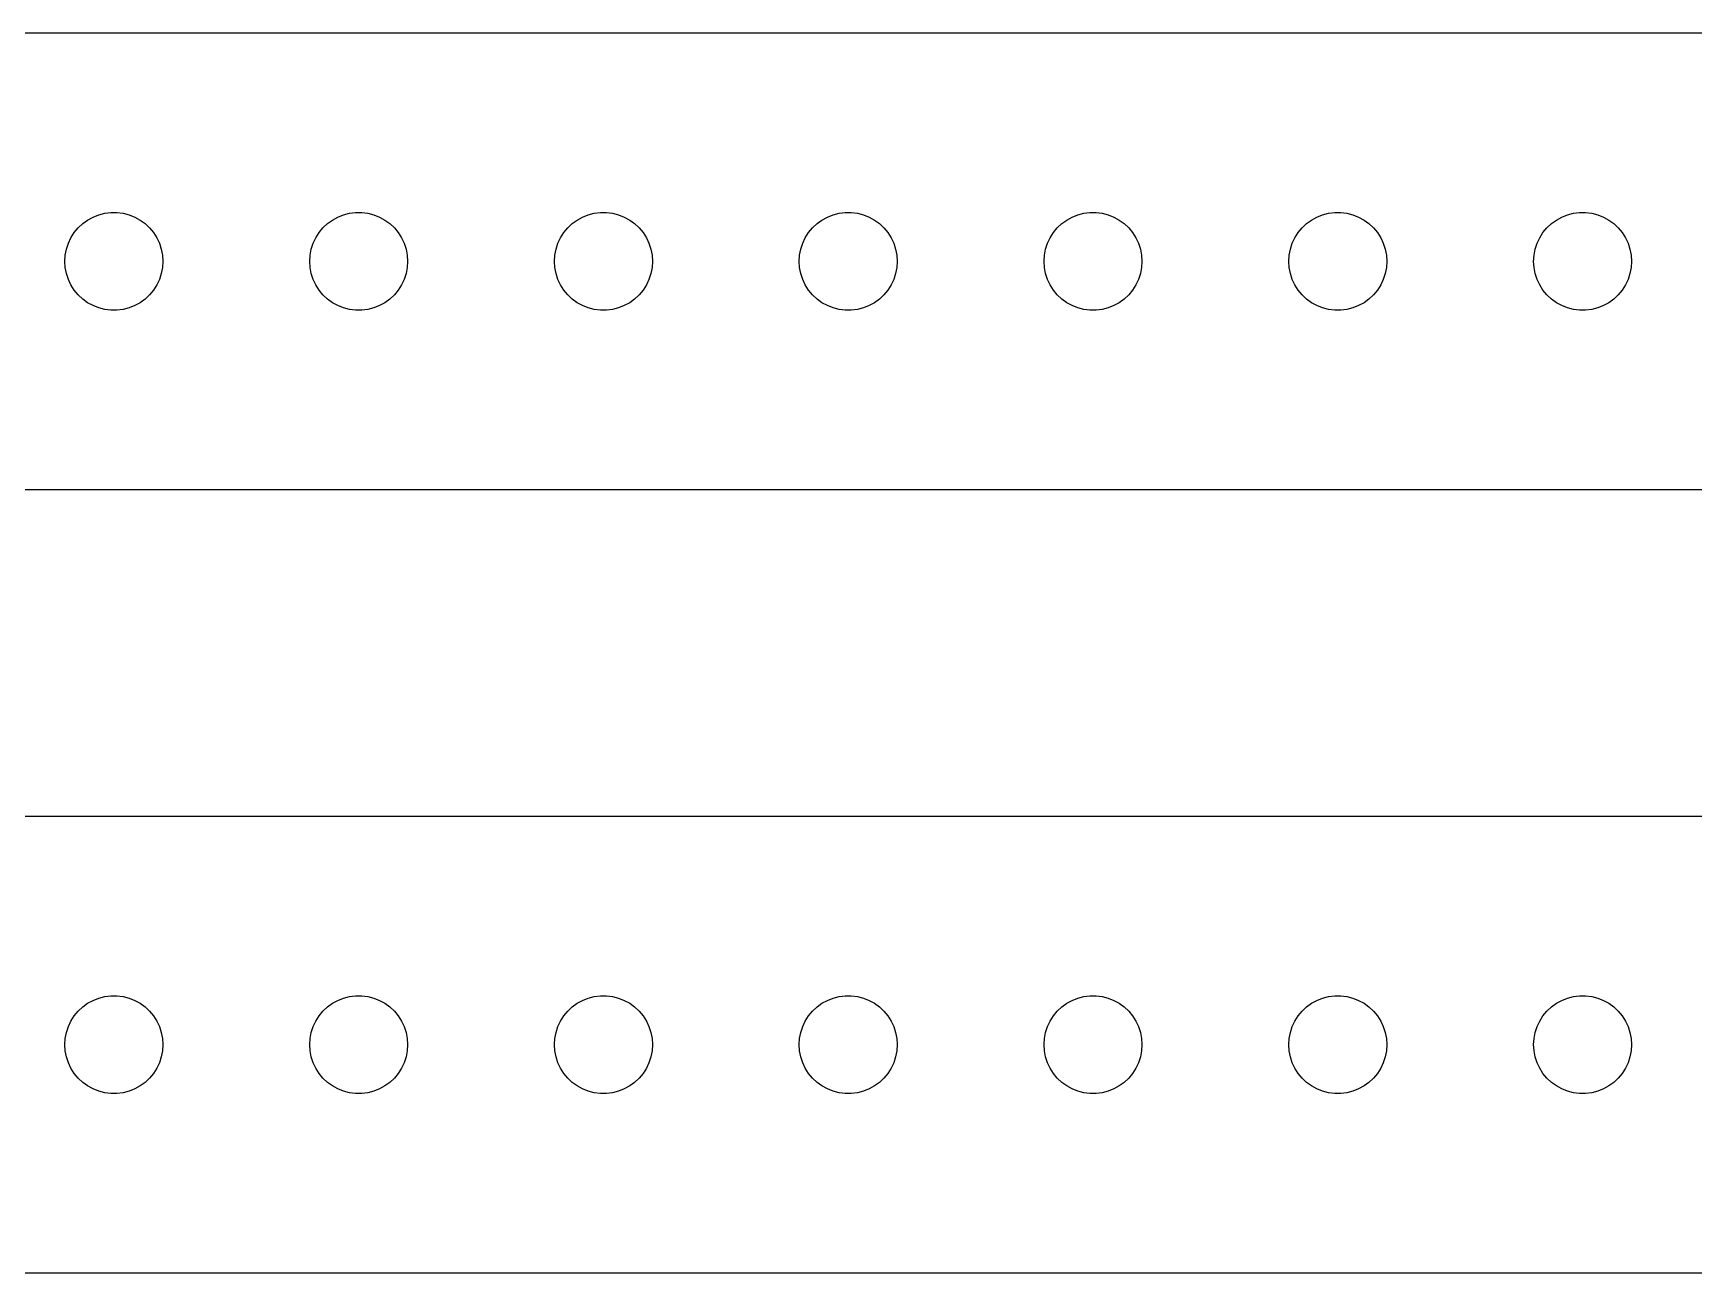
# Model space of a CAD drawing. Header units: metres. Extents: x -187 to 187, y 41 to 79.
# Drawn here: x 42.5 to 93.4, y 41 to 79 of the extents above; entities that cross this region are included whole.
import ezdxf

# ---------------------------------------------------------------- set-up
doc = ezdxf.new("R2010")
doc.units = ezdxf.units.M

msp = doc.modelspace()

# ---------------------------------------------------------------- linework, layer by layer
for p, q in [((182.314, 78.9901), (-182.314, 78.9901)), ((44.0439, 73.1558), (44.1963, 73.2665)), ((44.1963, 73.2665), (44.3613, 73.3572)), ((44.3613, 73.3572), (44.5365, 73.4266)), ((44.5365, 73.4266), (44.7189, 73.4734)), ((44.7189, 73.4734), (44.9058, 73.497)), ((44.9058, 73.497), (45.0942, 73.497)), ((45.0942, 73.497), (45.2811, 73.4734)), ((45.2811, 73.4734), (45.4635, 73.4266)), ((45.4635, 73.4266), (45.6387, 73.3572)), ((45.6387, 73.3572), (45.8037, 73.2665)), ((45.8037, 73.2665), (45.9561, 73.1558)), ((51.5439, 73.1558), (51.6963, 73.2665)), ((51.6963, 73.2665), (51.8613, 73.3572)), ((51.8613, 73.3572), (52.0365, 73.4266)), ((52.0365, 73.4266), (52.2189, 73.4734)), ((52.2189, 73.4734), (52.4058, 73.497)), ((52.4058, 73.497), (52.5942, 73.497)), ((52.5942, 73.497), (52.7811, 73.4734)), ((52.7811, 73.4734), (52.9635, 73.4266)), ((52.9635, 73.4266), (53.1387, 73.3572)), ((53.1387, 73.3572), (53.3037, 73.2665)), ((53.3037, 73.2665), (53.4561, 73.1558)), ((59.0439, 73.1558), (59.1963, 73.2665)), ((59.1963, 73.2665), (59.3613, 73.3572)), ((59.3613, 73.3572), (59.5365, 73.4266)), ((59.5365, 73.4266), (59.7189, 73.4734)), ((59.7189, 73.4734), (59.9058, 73.497)), ((59.9058, 73.497), (60.0942, 73.497)), ((60.0942, 73.497), (60.2811, 73.4734)), ((60.2811, 73.4734), (60.4635, 73.4266)), ((60.4635, 73.4266), (60.6387, 73.3572)), ((60.6387, 73.3572), (60.8037, 73.2665)), ((60.8037, 73.2665), (60.9561, 73.1558)), ((66.5439, 73.1558), (66.6963, 73.2665)), ((66.6963, 73.2665), (66.8613, 73.3572)), ((66.8613, 73.3572), (67.0365, 73.4266)), ((67.0365, 73.4266), (67.2189, 73.4734)), ((67.2189, 73.4734), (67.4058, 73.497)), ((67.4058, 73.497), (67.5942, 73.497)), ((67.5942, 73.497), (67.7811, 73.4734)), ((67.7811, 73.4734), (67.9635, 73.4266)), ((67.9635, 73.4266), (68.1387, 73.3572)), ((68.1387, 73.3572), (68.3037, 73.2665)), ((68.3037, 73.2665), (68.4561, 73.1558)), ((74.0439, 73.1558), (74.1963, 73.2665)), ((74.1963, 73.2665), (74.3613, 73.3572)), ((74.3613, 73.3572), (74.5365, 73.4266)), ((74.5365, 73.4266), (74.7189, 73.4734)), ((74.7189, 73.4734), (74.9058, 73.497)), ((74.9058, 73.497), (75.0942, 73.497)), ((75.0942, 73.497), (75.2811, 73.4734)), ((75.2811, 73.4734), (75.4635, 73.4266)), ((75.4635, 73.4266), (75.6387, 73.3572)), ((75.6387, 73.3572), (75.8037, 73.2665)), ((75.8037, 73.2665), (75.9561, 73.1558)), ((81.5439, 73.1558), (81.6963, 73.2665)), ((81.6963, 73.2665), (81.8613, 73.3572)), ((81.8613, 73.3572), (82.0365, 73.4266)), ((82.0365, 73.4266), (82.2189, 73.4734)), ((82.2189, 73.4734), (82.4058, 73.497)), ((82.4058, 73.497), (82.5942, 73.497)), ((82.5942, 73.497), (82.7811, 73.4734)), ((82.7811, 73.4734), (82.9635, 73.4266)), ((82.9635, 73.4266), (83.1387, 73.3572)), ((83.1387, 73.3572), (83.3037, 73.2665)), ((83.3037, 73.2665), (83.4561, 73.1558)), ((89.0439, 73.1558), (89.1963, 73.2665)), ((89.1963, 73.2665), (89.3613, 73.3572)), ((89.3613, 73.3572), (89.5365, 73.4266)), ((89.5365, 73.4266), (89.7189, 73.4734)), ((89.7189, 73.4734), (89.9058, 73.497)), ((89.9058, 73.497), (90.0942, 73.497)), ((90.0942, 73.497), (90.2811, 73.4734)), ((90.2811, 73.4734), (90.4635, 73.4266)), ((90.4635, 73.4266), (90.6387, 73.3572)), ((90.6387, 73.3572), (90.8037, 73.2665)), ((90.8037, 73.2665), (90.9561, 73.1558)), ((43.6855, 72.7226), (43.7865, 72.8817)), ((43.7865, 72.8817), (43.9065, 73.0268)), ((43.9065, 73.0268), (44.0439, 73.1558)), ((45.9561, 73.1558), (46.0934, 73.0268)), ((46.0934, 73.0268), (46.2135, 72.8817)), ((46.2135, 72.8817), (46.3145, 72.7226)), ((51.1855, 72.7226), (51.2865, 72.8817)), ((51.2865, 72.8817), (51.4065, 73.0268)), ((51.4065, 73.0268), (51.5439, 73.1558)), ((53.4561, 73.1558), (53.5934, 73.0268)), ((53.5934, 73.0268), (53.7135, 72.8817)), ((53.7135, 72.8817), (53.8145, 72.7226)), ((58.6855, 72.7226), (58.7865, 72.8817)), ((58.7865, 72.8817), (58.9065, 73.0268)), ((58.9065, 73.0268), (59.0439, 73.1558)), ((60.9561, 73.1558), (61.0934, 73.0268)), ((61.0934, 73.0268), (61.2135, 72.8817)), ((61.2135, 72.8817), (61.3145, 72.7226)), ((66.1855, 72.7226), (66.2865, 72.8817)), ((66.2865, 72.8817), (66.4065, 73.0268)), ((66.4065, 73.0268), (66.5439, 73.1558)), ((68.4561, 73.1558), (68.5934, 73.0268)), ((68.5934, 73.0268), (68.7135, 72.8817)), ((68.7135, 72.8817), (68.8145, 72.7226)), ((73.6855, 72.7226), (73.7865, 72.8817)), ((73.7865, 72.8817), (73.9065, 73.0268)), ((73.9065, 73.0268), (74.0439, 73.1558)), ((75.9561, 73.1558), (76.0934, 73.0268)), ((76.0934, 73.0268), (76.2135, 72.8817)), ((76.2135, 72.8817), (76.3145, 72.7226)), ((81.1855, 72.7226), (81.2865, 72.8817)), ((81.2865, 72.8817), (81.4065, 73.0268)), ((81.4065, 73.0268), (81.5439, 73.1558)), ((83.4561, 73.1558), (83.5934, 73.0268)), ((83.5934, 73.0268), (83.7135, 72.8817)), ((83.7135, 72.8817), (83.8145, 72.7226)), ((88.6855, 72.7226), (88.7865, 72.8817)), ((88.7865, 72.8817), (88.9065, 73.0268)), ((88.9065, 73.0268), (89.0439, 73.1558)), ((90.9561, 73.1558), (91.0934, 73.0268)), ((91.0934, 73.0268), (91.2135, 72.8817)), ((91.2135, 72.8817), (91.3145, 72.7226)), ((43.5118, 72.188), (43.5471, 72.373)), ((43.5471, 72.373), (43.6053, 72.5522)), ((43.6053, 72.5522), (43.6855, 72.7226)), ((46.3145, 72.7226), (46.3947, 72.5522)), ((46.3947, 72.5522), (46.4529, 72.373)), ((46.4529, 72.373), (46.4882, 72.188)), ((51.0118, 72.188), (51.0471, 72.373)), ((51.0471, 72.373), (51.1053, 72.5522)), ((51.1053, 72.5522), (51.1855, 72.7226)), ((53.8145, 72.7226), (53.8947, 72.5522)), ((53.8947, 72.5522), (53.9529, 72.373)), ((53.9529, 72.373), (53.9882, 72.188)), ((58.5118, 72.188), (58.5471, 72.373)), ((58.5471, 72.373), (58.6053, 72.5522)), ((58.6053, 72.5522), (58.6855, 72.7226)), ((61.3145, 72.7226), (61.3947, 72.5522)), ((61.3947, 72.5522), (61.4529, 72.373)), ((61.4529, 72.373), (61.4882, 72.188)), ((66.0118, 72.188), (66.0471, 72.373)), ((66.0471, 72.373), (66.1053, 72.5522)), ((66.1053, 72.5522), (66.1855, 72.7226)), ((68.8145, 72.7226), (68.8947, 72.5522)), ((68.8947, 72.5522), (68.9529, 72.373)), ((68.9529, 72.373), (68.9882, 72.188)), ((73.5118, 72.188), (73.5471, 72.373)), ((73.5471, 72.373), (73.6053, 72.5522)), ((73.6053, 72.5522), (73.6855, 72.7226)), ((76.3145, 72.7226), (76.3947, 72.5522)), ((76.3947, 72.5522), (76.4529, 72.373)), ((76.4529, 72.373), (76.4882, 72.188)), ((81.0118, 72.188), (81.0471, 72.373)), ((81.0471, 72.373), (81.1053, 72.5522)), ((81.1053, 72.5522), (81.1855, 72.7226)), ((83.8145, 72.7226), (83.8947, 72.5522)), ((83.8947, 72.5522), (83.9529, 72.373)), ((83.9529, 72.373), (83.9882, 72.188)), ((88.5118, 72.188), (88.5471, 72.373)), ((88.5471, 72.373), (88.6053, 72.5522)), ((88.6053, 72.5522), (88.6855, 72.7226)), ((91.3145, 72.7226), (91.3947, 72.5522)), ((91.3947, 72.5522), (91.4529, 72.373)), ((91.4529, 72.373), (91.4882, 72.188)), ((43.5, 72), (43.5118, 72.188)), ((43.5118, 71.812), (43.5, 72)), ((43.5471, 71.627), (43.5118, 71.812)), ((46.4882, 71.812), (46.4529, 71.627)), ((46.4882, 72.188), (46.5, 72)), ((46.5, 72), (46.4882, 71.812)), ((51, 72), (51.0118, 72.188)), ((51.0118, 71.812), (51, 72)), ((51.0471, 71.627), (51.0118, 71.812)), ((53.9882, 71.812), (53.9529, 71.627)), ((53.9882, 72.188), (54, 72)), ((54, 72), (53.9882, 71.812)), ((58.5, 72), (58.5118, 72.188)), ((58.5118, 71.812), (58.5, 72)), ((58.5471, 71.627), (58.5118, 71.812)), ((61.4882, 71.812), (61.4529, 71.627)), ((61.4882, 72.188), (61.5, 72)), ((61.5, 72), (61.4882, 71.812)), ((66, 72), (66.0118, 72.188)), ((66.0118, 71.812), (66, 72)), ((66.0471, 71.627), (66.0118, 71.812)), ((68.9882, 71.812), (68.9529, 71.627)), ((68.9882, 72.188), (69, 72)), ((69, 72), (68.9882, 71.812)), ((73.5, 72), (73.5118, 72.188)), ((73.5118, 71.812), (73.5, 72)), ((73.5471, 71.627), (73.5118, 71.812)), ((76.4882, 71.812), (76.4529, 71.627)), ((76.4882, 72.188), (76.5, 72)), ((76.5, 72), (76.4882, 71.812)), ((81, 72), (81.0118, 72.188)), ((81.0118, 71.812), (81, 72)), ((81.0471, 71.627), (81.0118, 71.812)), ((83.9882, 71.812), (83.9529, 71.627)), ((83.9882, 72.188), (84, 72)), ((84, 72), (83.9882, 71.812)), ((88.5, 72), (88.5118, 72.188)), ((88.5118, 71.812), (88.5, 72)), ((88.5471, 71.627), (88.5118, 71.812)), ((91.4882, 71.812), (91.4529, 71.627)), ((91.4882, 72.188), (91.5, 72)), ((91.5, 72), (91.4882, 71.812)), ((43.6053, 71.4478), (43.5471, 71.627)), ((43.6855, 71.2774), (43.6053, 71.4478)), ((43.7865, 71.1183), (43.6855, 71.2774)), ((46.3145, 71.2774), (46.2135, 71.1183)), ((46.3947, 71.4478), (46.3145, 71.2774)), ((46.4529, 71.627), (46.3947, 71.4478)), ((51.1053, 71.4478), (51.0471, 71.627)), ((51.1855, 71.2774), (51.1053, 71.4478)), ((51.2865, 71.1183), (51.1855, 71.2774)), ((53.8145, 71.2774), (53.7135, 71.1183)), ((53.8947, 71.4478), (53.8145, 71.2774)), ((53.9529, 71.627), (53.8947, 71.4478)), ((58.6053, 71.4478), (58.5471, 71.627)), ((58.6855, 71.2774), (58.6053, 71.4478)), ((58.7865, 71.1183), (58.6855, 71.2774)), ((61.3145, 71.2774), (61.2135, 71.1183)), ((61.3947, 71.4478), (61.3145, 71.2774)), ((61.4529, 71.627), (61.3947, 71.4478)), ((66.1053, 71.4478), (66.0471, 71.627)), ((66.1855, 71.2774), (66.1053, 71.4478)), ((66.2865, 71.1183), (66.1855, 71.2774)), ((68.8145, 71.2774), (68.7135, 71.1183)), ((68.8947, 71.4478), (68.8145, 71.2774)), ((68.9529, 71.627), (68.8947, 71.4478)), ((73.6053, 71.4478), (73.5471, 71.627)), ((73.6855, 71.2774), (73.6053, 71.4478)), ((73.7865, 71.1183), (73.6855, 71.2774)), ((76.3145, 71.2774), (76.2135, 71.1183)), ((76.3947, 71.4478), (76.3145, 71.2774)), ((76.4529, 71.627), (76.3947, 71.4478)), ((81.1053, 71.4478), (81.0471, 71.627)), ((81.1855, 71.2774), (81.1053, 71.4478)), ((81.2865, 71.1183), (81.1855, 71.2774)), ((83.8145, 71.2774), (83.7135, 71.1183)), ((83.8947, 71.4478), (83.8145, 71.2774)), ((83.9529, 71.627), (83.8947, 71.4478)), ((88.6053, 71.4478), (88.5471, 71.627)), ((88.6855, 71.2774), (88.6053, 71.4478)), ((88.7865, 71.1183), (88.6855, 71.2774)), ((91.3145, 71.2774), (91.2135, 71.1183)), ((91.3947, 71.4478), (91.3145, 71.2774)), ((91.4529, 71.627), (91.3947, 71.4478)), ((43.9065, 70.9732), (43.7865, 71.1183)), ((44.0439, 70.8442), (43.9065, 70.9732)), ((44.1963, 70.7335), (44.0439, 70.8442)), ((44.3613, 70.6428), (44.1963, 70.7335)), ((45.8037, 70.7335), (45.6387, 70.6428)), ((45.9561, 70.8442), (45.8037, 70.7335)), ((46.0934, 70.9732), (45.9561, 70.8442)), ((46.2135, 71.1183), (46.0934, 70.9732)), ((51.4065, 70.9732), (51.2865, 71.1183)), ((51.5439, 70.8442), (51.4065, 70.9732)), ((51.6963, 70.7335), (51.5439, 70.8442)), ((51.8613, 70.6428), (51.6963, 70.7335)), ((53.3037, 70.7335), (53.1387, 70.6428)), ((53.4561, 70.8442), (53.3037, 70.7335)), ((53.5934, 70.9732), (53.4561, 70.8442)), ((53.7135, 71.1183), (53.5934, 70.9732)), ((58.9065, 70.9732), (58.7865, 71.1183)), ((59.0439, 70.8442), (58.9065, 70.9732)), ((59.1963, 70.7335), (59.0439, 70.8442)), ((59.3613, 70.6428), (59.1963, 70.7335)), ((60.8037, 70.7335), (60.6387, 70.6428)), ((60.9561, 70.8442), (60.8037, 70.7335)), ((61.0934, 70.9732), (60.9561, 70.8442)), ((61.2135, 71.1183), (61.0934, 70.9732)), ((66.4065, 70.9732), (66.2865, 71.1183)), ((66.5439, 70.8442), (66.4065, 70.9732)), ((66.6963, 70.7335), (66.5439, 70.8442)), ((66.8613, 70.6428), (66.6963, 70.7335)), ((68.3037, 70.7335), (68.1387, 70.6428)), ((68.4561, 70.8442), (68.3037, 70.7335)), ((68.5934, 70.9732), (68.4561, 70.8442)), ((68.7135, 71.1183), (68.5934, 70.9732)), ((73.9065, 70.9732), (73.7865, 71.1183)), ((74.0439, 70.8442), (73.9065, 70.9732)), ((74.1963, 70.7335), (74.0439, 70.8442)), ((74.3613, 70.6428), (74.1963, 70.7335)), ((75.8037, 70.7335), (75.6387, 70.6428)), ((75.9561, 70.8442), (75.8037, 70.7335)), ((76.0934, 70.9732), (75.9561, 70.8442)), ((76.2135, 71.1183), (76.0934, 70.9732)), ((81.4065, 70.9732), (81.2865, 71.1183)), ((81.5439, 70.8442), (81.4065, 70.9732)), ((81.6963, 70.7335), (81.5439, 70.8442)), ((81.8613, 70.6428), (81.6963, 70.7335)), ((83.3037, 70.7335), (83.1387, 70.6428)), ((83.4561, 70.8442), (83.3037, 70.7335)), ((83.5934, 70.9732), (83.4561, 70.8442)), ((83.7135, 71.1183), (83.5934, 70.9732)), ((88.9065, 70.9732), (88.7865, 71.1183)), ((89.0439, 70.8442), (88.9065, 70.9732)), ((89.1963, 70.7335), (89.0439, 70.8442)), ((89.3613, 70.6428), (89.1963, 70.7335)), ((90.8037, 70.7335), (90.6387, 70.6428)), ((90.9561, 70.8442), (90.8037, 70.7335)), ((91.0934, 70.9732), (90.9561, 70.8442)), ((91.2135, 71.1183), (91.0934, 70.9732)), ((44.5365, 70.5734), (44.3613, 70.6428)), ((44.7189, 70.5266), (44.5365, 70.5734)), ((44.9058, 70.503), (44.7189, 70.5266)), ((45.0942, 70.503), (44.9058, 70.503)), ((45.2811, 70.5266), (45.0942, 70.503)), ((45.4635, 70.5734), (45.2811, 70.5266)), ((45.6387, 70.6428), (45.4635, 70.5734)), ((52.0365, 70.5734), (51.8613, 70.6428)), ((52.2189, 70.5266), (52.0365, 70.5734)), ((52.4058, 70.503), (52.2189, 70.5266)), ((52.5942, 70.503), (52.4058, 70.503)), ((52.7811, 70.5266), (52.5942, 70.503)), ((52.9635, 70.5734), (52.7811, 70.5266)), ((53.1387, 70.6428), (52.9635, 70.5734)), ((59.5365, 70.5734), (59.3613, 70.6428)), ((59.7189, 70.5266), (59.5365, 70.5734)), ((59.9058, 70.503), (59.7189, 70.5266)), ((60.0942, 70.503), (59.9058, 70.503)), ((60.2811, 70.5266), (60.0942, 70.503)), ((60.4635, 70.5734), (60.2811, 70.5266)), ((60.6387, 70.6428), (60.4635, 70.5734)), ((67.0365, 70.5734), (66.8613, 70.6428)), ((67.2189, 70.5266), (67.0365, 70.5734)), ((67.4058, 70.503), (67.2189, 70.5266)), ((67.5942, 70.503), (67.4058, 70.503)), ((67.7811, 70.5266), (67.5942, 70.503)), ((67.9635, 70.5734), (67.7811, 70.5266)), ((68.1387, 70.6428), (67.9635, 70.5734)), ((74.5365, 70.5734), (74.3613, 70.6428)), ((74.7189, 70.5266), (74.5365, 70.5734)), ((74.9058, 70.503), (74.7189, 70.5266)), ((75.0942, 70.503), (74.9058, 70.503)), ((75.2811, 70.5266), (75.0942, 70.503)), ((75.4635, 70.5734), (75.2811, 70.5266)), ((75.6387, 70.6428), (75.4635, 70.5734)), ((82.0365, 70.5734), (81.8613, 70.6428)), ((82.2189, 70.5266), (82.0365, 70.5734)), ((82.4058, 70.503), (82.2189, 70.5266)), ((82.5942, 70.503), (82.4058, 70.503)), ((82.7811, 70.5266), (82.5942, 70.503)), ((82.9635, 70.5734), (82.7811, 70.5266)), ((83.1387, 70.6428), (82.9635, 70.5734)), ((89.5365, 70.5734), (89.3613, 70.6428)), ((89.7189, 70.5266), (89.5365, 70.5734)), ((89.9058, 70.503), (89.7189, 70.5266)), ((90.0942, 70.503), (89.9058, 70.503)), ((90.2811, 70.5266), (90.0942, 70.503)), ((90.4635, 70.5734), (90.2811, 70.5266)), ((90.6387, 70.6428), (90.4635, 70.5734)), ((-182.314, 65.0099), (182.314, 65.0099)), ((182.314, 54.9901), (-182.314, 54.9901)), ((44.1963, 49.2665), (44.3613, 49.3572)), ((44.3613, 49.3572), (44.5365, 49.4266)), ((44.5365, 49.4266), (44.7189, 49.4734)), ((44.7189, 49.4734), (44.9058, 49.497)), ((44.9058, 49.497), (45.0942, 49.497)), ((45.0942, 49.497), (45.2811, 49.4734)), ((45.2811, 49.4734), (45.4635, 49.4266)), ((45.4635, 49.4266), (45.6387, 49.3572)), ((45.6387, 49.3572), (45.8037, 49.2665)), ((51.6963, 49.2665), (51.8613, 49.3572)), ((51.8613, 49.3572), (52.0365, 49.4266)), ((52.0365, 49.4266), (52.2189, 49.4734)), ((52.2189, 49.4734), (52.4058, 49.497)), ((52.4058, 49.497), (52.5942, 49.497)), ((52.5942, 49.497), (52.7811, 49.4734)), ((52.7811, 49.4734), (52.9635, 49.4266)), ((52.9635, 49.4266), (53.1387, 49.3572)), ((53.1387, 49.3572), (53.3037, 49.2665)), ((59.1963, 49.2665), (59.3613, 49.3572)), ((59.3613, 49.3572), (59.5365, 49.4266)), ((59.5365, 49.4266), (59.7189, 49.4734)), ((59.7189, 49.4734), (59.9058, 49.497)), ((59.9058, 49.497), (60.0942, 49.497)), ((60.0942, 49.497), (60.2811, 49.4734)), ((60.2811, 49.4734), (60.4635, 49.4266)), ((60.4635, 49.4266), (60.6387, 49.3572)), ((60.6387, 49.3572), (60.8037, 49.2665)), ((66.6963, 49.2665), (66.8613, 49.3572)), ((66.8613, 49.3572), (67.0365, 49.4266)), ((67.0365, 49.4266), (67.2189, 49.4734)), ((67.2189, 49.4734), (67.4058, 49.497)), ((67.4058, 49.497), (67.5942, 49.497)), ((67.5942, 49.497), (67.7811, 49.4734)), ((67.7811, 49.4734), (67.9635, 49.4266)), ((67.9635, 49.4266), (68.1387, 49.3572)), ((68.1387, 49.3572), (68.3037, 49.2665)), ((74.1963, 49.2665), (74.3613, 49.3572)), ((74.3613, 49.3572), (74.5365, 49.4266)), ((74.5365, 49.4266), (74.7189, 49.4734)), ((74.7189, 49.4734), (74.9058, 49.497)), ((74.9058, 49.497), (75.0942, 49.497)), ((75.0942, 49.497), (75.2811, 49.4734)), ((75.2811, 49.4734), (75.4635, 49.4266)), ((75.4635, 49.4266), (75.6387, 49.3572)), ((75.6387, 49.3572), (75.8037, 49.2665)), ((81.6963, 49.2665), (81.8613, 49.3572)), ((81.8613, 49.3572), (82.0365, 49.4266)), ((82.0365, 49.4266), (82.2189, 49.4734)), ((82.2189, 49.4734), (82.4058, 49.497)), ((82.4058, 49.497), (82.5942, 49.497)), ((82.5942, 49.497), (82.7811, 49.4734)), ((82.7811, 49.4734), (82.9635, 49.4266)), ((82.9635, 49.4266), (83.1387, 49.3572)), ((83.1387, 49.3572), (83.3037, 49.2665)), ((89.1963, 49.2665), (89.3613, 49.3572)), ((89.3613, 49.3572), (89.5365, 49.4266)), ((89.5365, 49.4266), (89.7189, 49.4734)), ((89.7189, 49.4734), (89.9058, 49.497)), ((89.9058, 49.497), (90.0942, 49.497)), ((90.0942, 49.497), (90.2811, 49.4734)), ((90.2811, 49.4734), (90.4635, 49.4266)), ((90.4635, 49.4266), (90.6387, 49.3572)), ((90.6387, 49.3572), (90.8037, 49.2665)), ((43.6855, 48.7226), (43.7865, 48.8817)), ((43.7865, 48.8817), (43.9065, 49.0268)), ((43.9065, 49.0268), (44.0439, 49.1558)), ((44.0439, 49.1558), (44.1963, 49.2665)), ((45.8037, 49.2665), (45.9561, 49.1558)), ((45.9561, 49.1558), (46.0934, 49.0268)), ((46.0934, 49.0268), (46.2135, 48.8817)), ((46.2135, 48.8817), (46.3145, 48.7226)), ((51.1855, 48.7226), (51.2865, 48.8817)), ((51.2865, 48.8817), (51.4065, 49.0268)), ((51.4065, 49.0268), (51.5439, 49.1558)), ((51.5439, 49.1558), (51.6963, 49.2665)), ((53.3037, 49.2665), (53.4561, 49.1558)), ((53.4561, 49.1558), (53.5934, 49.0268)), ((53.5934, 49.0268), (53.7135, 48.8817)), ((53.7135, 48.8817), (53.8145, 48.7226)), ((58.6855, 48.7226), (58.7865, 48.8817)), ((58.7865, 48.8817), (58.9065, 49.0268)), ((58.9065, 49.0268), (59.0439, 49.1558)), ((59.0439, 49.1558), (59.1963, 49.2665)), ((60.8037, 49.2665), (60.9561, 49.1558)), ((60.9561, 49.1558), (61.0934, 49.0268)), ((61.0934, 49.0268), (61.2135, 48.8817)), ((61.2135, 48.8817), (61.3145, 48.7226)), ((66.1855, 48.7226), (66.2865, 48.8817)), ((66.2865, 48.8817), (66.4065, 49.0268)), ((66.4065, 49.0268), (66.5439, 49.1558)), ((66.5439, 49.1558), (66.6963, 49.2665)), ((68.3037, 49.2665), (68.4561, 49.1558)), ((68.4561, 49.1558), (68.5934, 49.0268)), ((68.5934, 49.0268), (68.7135, 48.8817)), ((68.7135, 48.8817), (68.8145, 48.7226)), ((73.6855, 48.7226), (73.7865, 48.8817)), ((73.7865, 48.8817), (73.9065, 49.0268)), ((73.9065, 49.0268), (74.0439, 49.1558)), ((74.0439, 49.1558), (74.1963, 49.2665)), ((75.8037, 49.2665), (75.9561, 49.1558)), ((75.9561, 49.1558), (76.0934, 49.0268)), ((76.0934, 49.0268), (76.2135, 48.8817)), ((76.2135, 48.8817), (76.3145, 48.7226)), ((81.1855, 48.7226), (81.2865, 48.8817)), ((81.2865, 48.8817), (81.4065, 49.0268)), ((81.4065, 49.0268), (81.5439, 49.1558)), ((81.5439, 49.1558), (81.6963, 49.2665)), ((83.3037, 49.2665), (83.4561, 49.1558)), ((83.4561, 49.1558), (83.5934, 49.0268)), ((83.5934, 49.0268), (83.7135, 48.8817)), ((83.7135, 48.8817), (83.8145, 48.7226)), ((88.6855, 48.7226), (88.7865, 48.8817)), ((88.7865, 48.8817), (88.9065, 49.0268)), ((88.9065, 49.0268), (89.0439, 49.1558)), ((89.0439, 49.1558), (89.1963, 49.2665)), ((90.8037, 49.2665), (90.9561, 49.1558)), ((90.9561, 49.1558), (91.0934, 49.0268)), ((91.0934, 49.0268), (91.2135, 48.8817)), ((91.2135, 48.8817), (91.3145, 48.7226)), ((43.5118, 48.188), (43.5471, 48.373)), ((43.5471, 48.373), (43.6053, 48.5522)), ((43.6053, 48.5522), (43.6855, 48.7226)), ((46.3145, 48.7226), (46.3947, 48.5522)), ((46.3947, 48.5522), (46.4529, 48.373)), ((46.4529, 48.373), (46.4882, 48.188)), ((51.0118, 48.188), (51.0471, 48.373)), ((51.0471, 48.373), (51.1053, 48.5522)), ((51.1053, 48.5522), (51.1855, 48.7226)), ((53.8145, 48.7226), (53.8947, 48.5522)), ((53.8947, 48.5522), (53.9529, 48.373)), ((53.9529, 48.373), (53.9882, 48.188)), ((58.5118, 48.188), (58.5471, 48.373)), ((58.5471, 48.373), (58.6053, 48.5522)), ((58.6053, 48.5522), (58.6855, 48.7226)), ((61.3145, 48.7226), (61.3947, 48.5522)), ((61.3947, 48.5522), (61.4529, 48.373)), ((61.4529, 48.373), (61.4882, 48.188)), ((66.0118, 48.188), (66.0471, 48.373)), ((66.0471, 48.373), (66.1053, 48.5522)), ((66.1053, 48.5522), (66.1855, 48.7226)), ((68.8145, 48.7226), (68.8947, 48.5522)), ((68.8947, 48.5522), (68.9529, 48.373)), ((68.9529, 48.373), (68.9882, 48.188)), ((73.5118, 48.188), (73.5471, 48.373)), ((73.5471, 48.373), (73.6053, 48.5522)), ((73.6053, 48.5522), (73.6855, 48.7226)), ((76.3145, 48.7226), (76.3947, 48.5522)), ((76.3947, 48.5522), (76.4529, 48.373)), ((76.4529, 48.373), (76.4882, 48.188)), ((81.0118, 48.188), (81.0471, 48.373)), ((81.0471, 48.373), (81.1053, 48.5522)), ((81.1053, 48.5522), (81.1855, 48.7226)), ((83.8145, 48.7226), (83.8947, 48.5522)), ((83.8947, 48.5522), (83.9529, 48.373)), ((83.9529, 48.373), (83.9882, 48.188)), ((88.5118, 48.188), (88.5471, 48.373)), ((88.5471, 48.373), (88.6053, 48.5522)), ((88.6053, 48.5522), (88.6855, 48.7226)), ((91.3145, 48.7226), (91.3947, 48.5522)), ((91.3947, 48.5522), (91.4529, 48.373)), ((91.4529, 48.373), (91.4882, 48.188)), ((43.5, 48), (43.5118, 48.188)), ((43.5118, 47.812), (43.5, 48)), ((46.4882, 48.188), (46.5, 48)), ((46.5, 48), (46.4882, 47.812)), ((51, 48), (51.0118, 48.188)), ((51.0118, 47.812), (51, 48)), ((53.9882, 48.188), (54, 48)), ((54, 48), (53.9882, 47.812)), ((58.5, 48), (58.5118, 48.188)), ((58.5118, 47.812), (58.5, 48)), ((61.4882, 48.188), (61.5, 48)), ((61.5, 48), (61.4882, 47.812)), ((66, 48), (66.0118, 48.188)), ((66.0118, 47.812), (66, 48)), ((68.9882, 48.188), (69, 48)), ((69, 48), (68.9882, 47.812)), ((73.5, 48), (73.5118, 48.188)), ((73.5118, 47.812), (73.5, 48)), ((76.4882, 48.188), (76.5, 48)), ((76.5, 48), (76.4882, 47.812)), ((81, 48), (81.0118, 48.188)), ((81.0118, 47.812), (81, 48)), ((83.9882, 48.188), (84, 48)), ((84, 48), (83.9882, 47.812)), ((88.5, 48), (88.5118, 48.188)), ((88.5118, 47.812), (88.5, 48)), ((91.4882, 48.188), (91.5, 48)), ((91.5, 48), (91.4882, 47.812)), ((43.5471, 47.627), (43.5118, 47.812)), ((43.6053, 47.4478), (43.5471, 47.627)), ((43.6855, 47.2774), (43.6053, 47.4478)), ((46.3947, 47.4478), (46.3145, 47.2774)), ((46.4529, 47.627), (46.3947, 47.4478)), ((46.4882, 47.812), (46.4529, 47.627)), ((51.0471, 47.627), (51.0118, 47.812)), ((51.1053, 47.4478), (51.0471, 47.627)), ((51.1855, 47.2774), (51.1053, 47.4478)), ((53.8947, 47.4478), (53.8145, 47.2774)), ((53.9529, 47.627), (53.8947, 47.4478)), ((53.9882, 47.812), (53.9529, 47.627)), ((58.5471, 47.627), (58.5118, 47.812)), ((58.6053, 47.4478), (58.5471, 47.627)), ((58.6855, 47.2774), (58.6053, 47.4478)), ((61.3947, 47.4478), (61.3145, 47.2774)), ((61.4529, 47.627), (61.3947, 47.4478)), ((61.4882, 47.812), (61.4529, 47.627)), ((66.0471, 47.627), (66.0118, 47.812)), ((66.1053, 47.4478), (66.0471, 47.627)), ((66.1855, 47.2774), (66.1053, 47.4478)), ((68.8947, 47.4478), (68.8145, 47.2774)), ((68.9529, 47.627), (68.8947, 47.4478)), ((68.9882, 47.812), (68.9529, 47.627)), ((73.5471, 47.627), (73.5118, 47.812)), ((73.6053, 47.4478), (73.5471, 47.627)), ((73.6855, 47.2774), (73.6053, 47.4478)), ((76.3947, 47.4478), (76.3145, 47.2774)), ((76.4529, 47.627), (76.3947, 47.4478)), ((76.4882, 47.812), (76.4529, 47.627)), ((81.0471, 47.627), (81.0118, 47.812)), ((81.1053, 47.4478), (81.0471, 47.627)), ((81.1855, 47.2774), (81.1053, 47.4478)), ((83.8947, 47.4478), (83.8145, 47.2774)), ((83.9529, 47.627), (83.8947, 47.4478)), ((83.9882, 47.812), (83.9529, 47.627)), ((88.5471, 47.627), (88.5118, 47.812)), ((88.6053, 47.4478), (88.5471, 47.627)), ((88.6855, 47.2774), (88.6053, 47.4478)), ((91.3947, 47.4478), (91.3145, 47.2774)), ((91.4529, 47.627), (91.3947, 47.4478)), ((91.4882, 47.812), (91.4529, 47.627)), ((43.7865, 47.1183), (43.6855, 47.2774)), ((43.9065, 46.9732), (43.7865, 47.1183)), ((44.0439, 46.8442), (43.9065, 46.9732)), ((44.1963, 46.7335), (44.0439, 46.8442)), ((45.9561, 46.8442), (45.8037, 46.7335)), ((46.0934, 46.9732), (45.9561, 46.8442)), ((46.2135, 47.1183), (46.0934, 46.9732)), ((46.3145, 47.2774), (46.2135, 47.1183)), ((51.2865, 47.1183), (51.1855, 47.2774)), ((51.4065, 46.9732), (51.2865, 47.1183)), ((51.5439, 46.8442), (51.4065, 46.9732)), ((51.6963, 46.7335), (51.5439, 46.8442)), ((53.4561, 46.8442), (53.3037, 46.7335)), ((53.5934, 46.9732), (53.4561, 46.8442)), ((53.7135, 47.1183), (53.5934, 46.9732)), ((53.8145, 47.2774), (53.7135, 47.1183)), ((58.7865, 47.1183), (58.6855, 47.2774)), ((58.9065, 46.9732), (58.7865, 47.1183)), ((59.0439, 46.8442), (58.9065, 46.9732)), ((59.1963, 46.7335), (59.0439, 46.8442)), ((60.9561, 46.8442), (60.8037, 46.7335)), ((61.0934, 46.9732), (60.9561, 46.8442)), ((61.2135, 47.1183), (61.0934, 46.9732)), ((61.3145, 47.2774), (61.2135, 47.1183)), ((66.2865, 47.1183), (66.1855, 47.2774)), ((66.4065, 46.9732), (66.2865, 47.1183)), ((66.5439, 46.8442), (66.4065, 46.9732)), ((66.6963, 46.7335), (66.5439, 46.8442)), ((68.4561, 46.8442), (68.3037, 46.7335)), ((68.5934, 46.9732), (68.4561, 46.8442)), ((68.7135, 47.1183), (68.5934, 46.9732)), ((68.8145, 47.2774), (68.7135, 47.1183)), ((73.7865, 47.1183), (73.6855, 47.2774)), ((73.9065, 46.9732), (73.7865, 47.1183)), ((74.0439, 46.8442), (73.9065, 46.9732)), ((74.1963, 46.7335), (74.0439, 46.8442)), ((75.9561, 46.8442), (75.8037, 46.7335)), ((76.0934, 46.9732), (75.9561, 46.8442)), ((76.2135, 47.1183), (76.0934, 46.9732)), ((76.3145, 47.2774), (76.2135, 47.1183)), ((81.2865, 47.1183), (81.1855, 47.2774)), ((81.4065, 46.9732), (81.2865, 47.1183)), ((81.5439, 46.8442), (81.4065, 46.9732)), ((81.6963, 46.7335), (81.5439, 46.8442)), ((83.4561, 46.8442), (83.3037, 46.7335)), ((83.5934, 46.9732), (83.4561, 46.8442)), ((83.7135, 47.1183), (83.5934, 46.9732)), ((83.8145, 47.2774), (83.7135, 47.1183)), ((88.7865, 47.1183), (88.6855, 47.2774)), ((88.9065, 46.9732), (88.7865, 47.1183)), ((89.0439, 46.8442), (88.9065, 46.9732)), ((89.1963, 46.7335), (89.0439, 46.8442)), ((90.9561, 46.8442), (90.8037, 46.7335)), ((91.0934, 46.9732), (90.9561, 46.8442)), ((91.2135, 47.1183), (91.0934, 46.9732)), ((91.3145, 47.2774), (91.2135, 47.1183)), ((44.3613, 46.6428), (44.1963, 46.7335)), ((44.5365, 46.5734), (44.3613, 46.6428)), ((44.7189, 46.5266), (44.5365, 46.5734)), ((44.9058, 46.503), (44.7189, 46.5266)), ((45.0942, 46.503), (44.9058, 46.503)), ((45.2811, 46.5266), (45.0942, 46.503)), ((45.4635, 46.5734), (45.2811, 46.5266)), ((45.6387, 46.6428), (45.4635, 46.5734)), ((45.8037, 46.7335), (45.6387, 46.6428)), ((51.8613, 46.6428), (51.6963, 46.7335)), ((52.0365, 46.5734), (51.8613, 46.6428)), ((52.2189, 46.5266), (52.0365, 46.5734)), ((52.4058, 46.503), (52.2189, 46.5266)), ((52.5942, 46.503), (52.4058, 46.503)), ((52.7811, 46.5266), (52.5942, 46.503)), ((52.9635, 46.5734), (52.7811, 46.5266)), ((53.1387, 46.6428), (52.9635, 46.5734)), ((53.3037, 46.7335), (53.1387, 46.6428)), ((59.3613, 46.6428), (59.1963, 46.7335)), ((59.5365, 46.5734), (59.3613, 46.6428)), ((59.7189, 46.5266), (59.5365, 46.5734)), ((59.9058, 46.503), (59.7189, 46.5266)), ((60.0942, 46.503), (59.9058, 46.503)), ((60.2811, 46.5266), (60.0942, 46.503)), ((60.4635, 46.5734), (60.2811, 46.5266)), ((60.6387, 46.6428), (60.4635, 46.5734)), ((60.8037, 46.7335), (60.6387, 46.6428)), ((66.8613, 46.6428), (66.6963, 46.7335)), ((67.0365, 46.5734), (66.8613, 46.6428)), ((67.2189, 46.5266), (67.0365, 46.5734)), ((67.4058, 46.503), (67.2189, 46.5266)), ((67.5942, 46.503), (67.4058, 46.503)), ((67.7811, 46.5266), (67.5942, 46.503)), ((67.9635, 46.5734), (67.7811, 46.5266)), ((68.1387, 46.6428), (67.9635, 46.5734)), ((68.3037, 46.7335), (68.1387, 46.6428)), ((74.3613, 46.6428), (74.1963, 46.7335)), ((74.5365, 46.5734), (74.3613, 46.6428)), ((74.7189, 46.5266), (74.5365, 46.5734)), ((74.9058, 46.503), (74.7189, 46.5266)), ((75.0942, 46.503), (74.9058, 46.503)), ((75.2811, 46.5266), (75.0942, 46.503)), ((75.4635, 46.5734), (75.2811, 46.5266)), ((75.6387, 46.6428), (75.4635, 46.5734)), ((75.8037, 46.7335), (75.6387, 46.6428)), ((81.8613, 46.6428), (81.6963, 46.7335)), ((82.0365, 46.5734), (81.8613, 46.6428)), ((82.2189, 46.5266), (82.0365, 46.5734)), ((82.4058, 46.503), (82.2189, 46.5266)), ((82.5942, 46.503), (82.4058, 46.503)), ((82.7811, 46.5266), (82.5942, 46.503)), ((82.9635, 46.5734), (82.7811, 46.5266)), ((83.1387, 46.6428), (82.9635, 46.5734)), ((83.3037, 46.7335), (83.1387, 46.6428)), ((89.3613, 46.6428), (89.1963, 46.7335)), ((89.5365, 46.5734), (89.3613, 46.6428)), ((89.7189, 46.5266), (89.5365, 46.5734)), ((89.9058, 46.503), (89.7189, 46.5266)), ((90.0942, 46.503), (89.9058, 46.503)), ((90.2811, 46.5266), (90.0942, 46.503)), ((90.4635, 46.5734), (90.2811, 46.5266)), ((90.6387, 46.6428), (90.4635, 46.5734)), ((90.8037, 46.7335), (90.6387, 46.6428)), ((-182.314, 41.0099), (182.314, 41.0099))]:
    msp.add_line(p, q)

doc.saveas('drawing.dxf')
